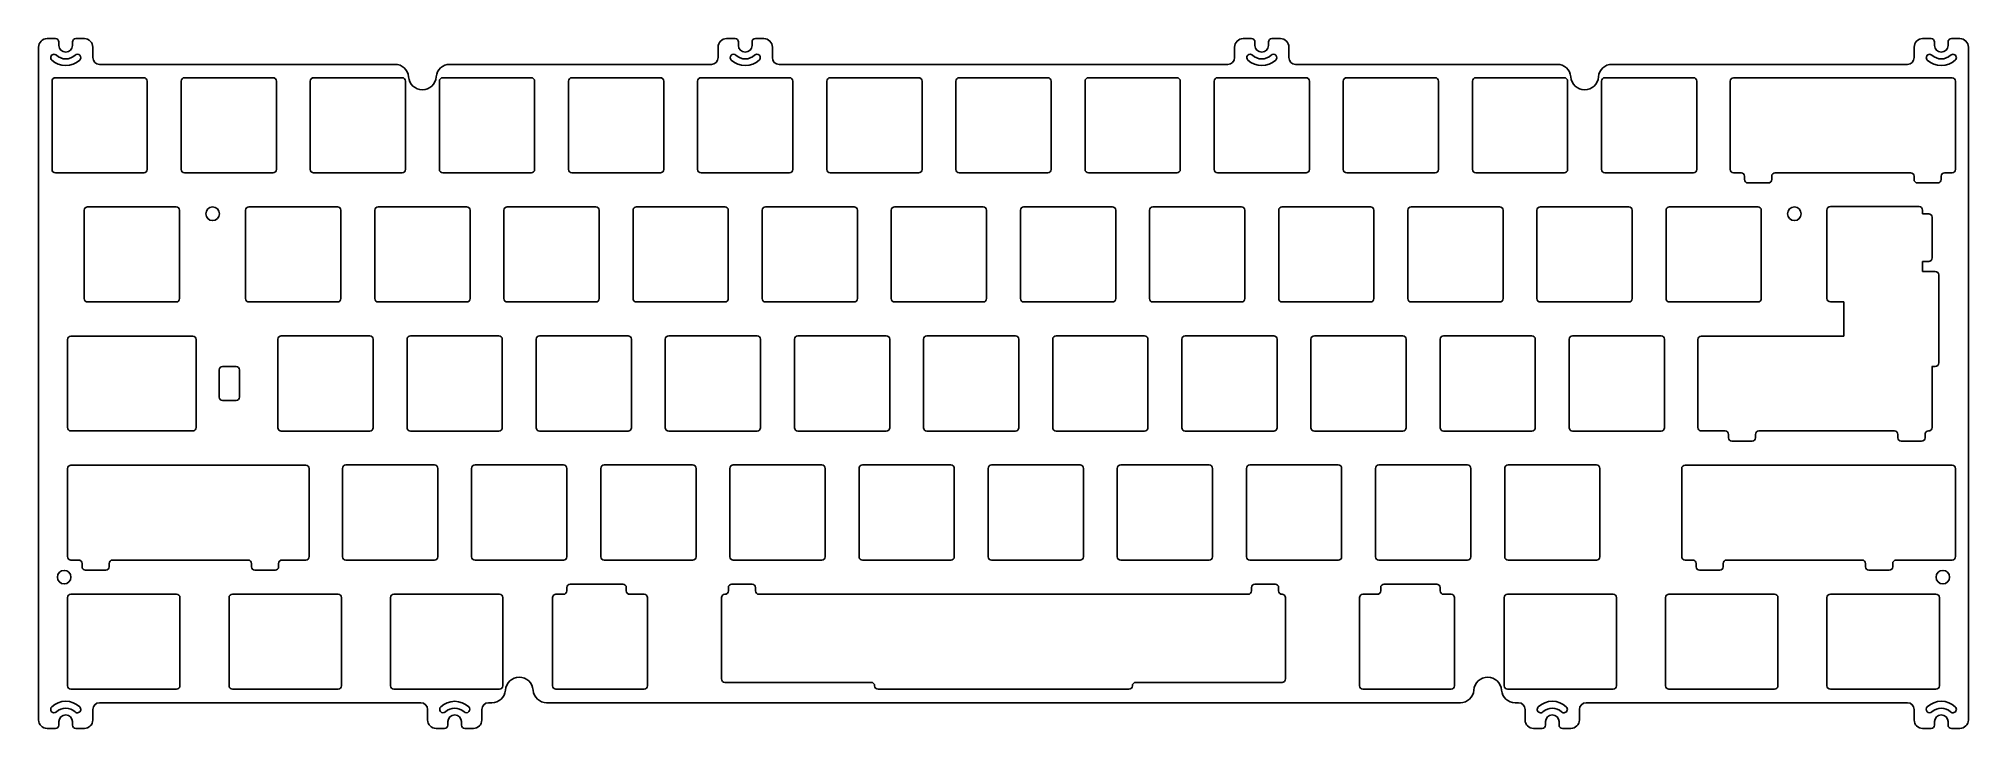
# Model space of a CAD drawing. Header units: millimetres. Extents: x 15 to 299, y 8 to 109.
import ezdxf

# ---------------------------------------------------------------- set-up
doc = ezdxf.new("R2010")
doc.units = ezdxf.units.MM

msp = doc.modelspace()

# ---------------------------------------------------------------- linework, layer by layer
at = {"linetype": 'Continuous'}
for p, q in [((15.92, 109.39), (17.17, 109.39)), ((17.67, 108.39), (17.67, 108.89)), ((19.67, 108.39), (19.67, 108.89)), ((20.17, 109.39), (21.42, 109.39)), ((116.17, 109.39), (117.42, 109.39)), ((117.92, 108.39), (117.92, 108.89)), ((119.92, 108.39), (119.92, 108.89)), ((120.42, 109.39), (121.67, 109.39)), ((193.62, 109.39), (192.37, 109.39)), ((194.12, 108.39), (194.12, 108.89)), ((196.12, 108.39), (196.12, 108.89)), ((197.87, 109.39), (196.62, 109.39)), ((293.87, 109.39), (292.62, 109.39)), ((294.37, 108.39), (294.37, 108.89)), ((296.37, 108.39), (296.37, 108.89)), ((298.12, 109.39), (296.87, 109.39)), ((17.67, 8.59), (17.67, 8.09)), ((19.67, 8.59), (19.67, 8.09)), ((75.06, 8.59), (75.06, 8.09)), ((77.06, 8.59), (77.06, 8.09)), ((236.98, 8.59), (236.98, 8.09)), ((238.98, 8.59), (238.98, 8.09)), ((294.37, 8.59), (294.37, 8.09)), ((296.37, 8.59), (296.37, 8.09)), ((15.92, 7.59), (17.17, 7.59)), ((20.17, 7.59), (21.42, 7.59)), ((73.31, 7.59), (74.56, 7.59)), ((77.56, 7.59), (78.81, 7.59)), ((236.48, 7.59), (235.23, 7.59)), ((240.73, 7.59), (239.48, 7.59)), ((293.87, 7.59), (292.62, 7.59)), ((298.12, 7.59), (296.87, 7.59))]:
    msp.add_line(p, q, dxfattribs=at)
for p, q in [((14.67, 108.14), (14.67, 8.84)), ((22.67, 106.59), (22.67, 108.14)), ((67.26, 105.59), (23.67, 105.59)), ((113.92, 105.59), (75.34, 105.59)), ((114.92, 108.14), (114.92, 106.59)), ((122.92, 106.59), (122.92, 108.14)), ((123.92, 105.59), (190.12, 105.59)), ((191.12, 106.59), (191.12, 108.14)), ((199.12, 108.14), (199.12, 106.59)), ((200.12, 105.59), (238.71, 105.59)), ((246.79, 105.59), (290.37, 105.59)), ((291.37, 106.59), (291.37, 108.14)), ((299.37, 108.14), (299.37, 8.84)), ((37.42, 65.49), (19.45, 65.49)), ((18.95, 64.99), (18.95, 51.99)), ((37.92, 51.99), (37.92, 64.99)), ((41.32, 56.49), (41.32, 60.49)), ((41.82, 60.99), (43.82, 60.99)), ((44.32, 60.49), (44.32, 56.49)), ((43.82, 55.99), (41.82, 55.99)), ((19.45, 51.49), (37.42, 51.49)), ((18.95, 13.89), (18.95, 26.89)), ((19.45, 27.39), (35.03, 27.39)), ((35.53, 13.89), (35.53, 26.89)), ((42.77, 13.89), (42.77, 26.89)), ((43.27, 27.39), (58.85, 27.39)), ((59.35, 13.89), (59.35, 26.89)), ((66.58, 13.89), (66.58, 26.89)), ((67.08, 27.39), (82.66, 27.39)), ((83.16, 13.89), (83.16, 26.89)), ((230.88, 26.89), (230.88, 13.89)), ((246.97, 27.39), (231.38, 27.39)), ((247.47, 13.89), (247.47, 26.89)), ((254.7, 26.89), (254.7, 13.89)), ((270.78, 27.39), (255.2, 27.39)), ((271.28, 13.89), (271.28, 26.89)), ((278.51, 26.89), (278.51, 13.89)), ((294.59, 27.39), (279.01, 27.39)), ((295.09, 13.89), (295.09, 26.89)), ((35.03, 13.39), (19.45, 13.39)), ((23.67, 11.39), (71.06, 11.39)), ((58.85, 13.39), (43.27, 13.39)), ((82.66, 13.39), (67.08, 13.39)), ((81.06, 11.39), (81.55, 11.39)), ((89.62, 11.39), (89.92, 11.39)), ((89.92, 11.39), (224.12, 11.39)), ((224.12, 11.39), (224.42, 11.39)), ((231.38, 13.39), (246.97, 13.39)), ((232.5, 11.39), (232.98, 11.39)), ((242.98, 11.39), (290.37, 11.39)), ((255.2, 13.39), (270.78, 13.39)), ((279.01, 13.39), (294.59, 13.39)), ((22.67, 10.39), (22.67, 8.84)), ((72.06, 8.84), (72.06, 10.39)), ((80.06, 10.39), (80.06, 8.84)), ((233.98, 10.39), (233.98, 8.84)), ((241.98, 8.84), (241.98, 10.39)), ((291.37, 10.39), (291.37, 8.84))]:
    msp.add_line(p, q)
at = {"color": 51, "true_color": 0xf7f281}
for p, q in [((278.51, 71.04), (278.51, 84.09)), ((279.01, 84.59), (292.11, 84.59)), ((292.61, 84.09), (292.61, 83.52)), ((293.51, 83.52), (292.61, 83.52)), ((294.01, 77.02), (294.01, 83.02)), ((293.51, 76.52), (292.61, 76.52)), ((292.61, 76.52), (292.61, 75.02)), ((292.61, 75.02), (294.49, 75.02)), ((294.99, 74.52), (294.99, 61.52)), ((280.99, 70.54), (279.01, 70.54)), ((280.99, 65.49), (280.99, 70.54)), ((259.96, 65.49), (280.99, 65.49)), ((259.46, 51.99), (259.46, 64.99)), ((294.49, 61.02), (293.97, 61.02)), ((294.01, 61.02), (294.01, 51.99)), ((263.47, 51.49), (259.96, 51.49)), ((288.47, 51.49), (268.47, 51.49)), ((293.47, 51.49), (293.51, 51.49)), ((263.97, 50.49), (263.97, 50.99)), ((267.47, 49.99), (264.47, 49.99)), ((267.97, 50.99), (267.97, 50.49)), ((288.97, 50.49), (288.97, 50.99)), ((292.47, 49.99), (289.47, 49.99)), ((292.97, 50.99), (292.97, 50.49)), ((257.08, 45.94), (257.08, 32.94)), ((296.97, 46.44), (257.58, 46.44)), ((297.47, 32.94), (297.47, 45.94)), ((258.7, 32.44), (257.58, 32.44)), ((259.2, 31.44), (259.2, 31.94)), ((263.2, 31.94), (263.2, 31.44)), ((263.7, 32.44), (283.7, 32.44)), ((284.2, 31.44), (284.2, 31.94)), ((288.2, 31.94), (288.2, 31.44)), ((296.97, 32.44), (288.7, 32.44)), ((262.7, 30.94), (259.7, 30.94)), ((287.7, 30.94), (284.7, 30.94))]:
    msp.add_line(p, q, dxfattribs=at)
for points in [[(17.3, 106.94, 0.398666), (20.05, 106.94, -1), (20.74, 106.22, -0.398666), (16.61, 106.22, -1)], [(120.3, 106.94, -0.398666), (117.55, 106.94, 1), (116.86, 106.22, 0.398666), (120.99, 106.22, 1)], [(193.75, 106.94, 0.398666), (196.5, 106.94, -1), (197.19, 106.22, -0.398666), (193.06, 106.22, -1)], [(296.75, 106.94, -0.398666), (294, 106.94, 1), (293.31, 106.22, 0.398666), (297.44, 106.22, 1)], [(17.15, 89.57), (30.2, 89.57, 0.414214), (30.7, 90.07), (30.7, 103.12, 0.414214), (30.2, 103.62), (17.15, 103.62, 0.414214), (16.65, 103.12), (16.65, 90.07, 0.414214)], [(36.2, 89.57), (49.25, 89.57, 0.414214), (49.75, 90.07), (49.75, 103.12, 0.414214), (49.25, 103.62), (36.2, 103.62, 0.414214), (35.7, 103.12), (35.7, 90.07, 0.414214)], [(55.25, 89.57), (68.3, 89.57, 0.414214), (68.8, 90.07), (68.8, 103.12, 0.414214), (68.3, 103.62), (55.25, 103.62, 0.414214), (54.75, 103.12), (54.75, 90.07, 0.414214)], [(74.3, 89.57), (87.35, 89.57, 0.414214), (87.85, 90.07), (87.85, 103.12, 0.414214), (87.35, 103.62), (74.3, 103.62, 0.414214), (73.8, 103.12), (73.8, 90.07, 0.414214)], [(93.35, 89.57), (106.4, 89.57, 0.414214), (106.9, 90.07), (106.9, 103.12, 0.414214), (106.4, 103.62), (93.35, 103.62, 0.414214), (92.85, 103.12), (92.85, 90.07, 0.414214)], [(112.4, 89.57), (125.45, 89.57, 0.414214), (125.95, 90.07), (125.95, 103.12, 0.414214), (125.45, 103.62), (112.4, 103.62, 0.414214), (111.9, 103.12), (111.9, 90.07, 0.414214)], [(131.45, 89.57), (144.5, 89.57, 0.414214), (145, 90.07), (145, 103.12, 0.414214), (144.5, 103.62), (131.45, 103.62, 0.414214), (130.95, 103.12), (130.95, 90.07, 0.414214)], [(150.5, 89.57), (163.55, 89.57, 0.414214), (164.05, 90.07), (164.05, 103.12, 0.414214), (163.55, 103.62), (150.5, 103.62, 0.414214), (150, 103.12), (150, 90.07, 0.414214)], [(169.55, 89.57), (182.6, 89.57, 0.414214), (183.1, 90.07), (183.1, 103.12, 0.414214), (182.6, 103.62), (169.55, 103.62, 0.414214), (169.05, 103.12), (169.05, 90.07, 0.414214)], [(188.6, 89.57), (201.65, 89.57, 0.414214), (202.15, 90.07), (202.15, 103.12, 0.414214), (201.65, 103.62), (188.6, 103.62, 0.414214), (188.1, 103.12), (188.1, 90.07, 0.414214)], [(207.65, 89.57), (220.7, 89.57, 0.414214), (221.2, 90.07), (221.2, 103.12, 0.414214), (220.7, 103.62), (207.65, 103.62, 0.414214), (207.15, 103.12), (207.15, 90.07, 0.414214)], [(226.7, 89.57), (239.75, 89.57, 0.414214), (240.25, 90.07), (240.25, 103.12, 0.414214), (239.75, 103.62), (226.7, 103.62, 0.414214), (226.2, 103.12), (226.2, 90.07, 0.414214)], [(245.75, 89.57), (258.8, 89.57, 0.414214), (259.3, 90.07), (259.3, 103.12, 0.414214), (258.8, 103.62), (245.75, 103.62, 0.414214), (245.25, 103.12), (245.25, 90.07, 0.414214)], [(21.91, 70.52), (34.96, 70.52, 0.414214), (35.46, 71.02), (35.46, 84.07, 0.414214), (34.96, 84.57), (21.91, 84.57, 0.414214), (21.41, 84.07), (21.41, 71.02, 0.414214)], [(45.72, 70.52), (58.77, 70.52, 0.414214), (59.27, 71.02), (59.27, 84.07, 0.414214), (58.77, 84.57), (45.72, 84.57, 0.414214), (45.22, 84.07), (45.22, 71.02, 0.414214)], [(64.77, 70.52), (77.82, 70.52, 0.414214), (78.32, 71.02), (78.32, 84.07, 0.414214), (77.82, 84.57), (64.77, 84.57, 0.414214), (64.27, 84.07), (64.27, 71.02, 0.414214)], [(83.82, 70.52), (96.87, 70.52, 0.414214), (97.37, 71.02), (97.37, 84.07, 0.414214), (96.87, 84.57), (83.82, 84.57, 0.414214), (83.32, 84.07), (83.32, 71.02, 0.414214)], [(102.87, 70.52), (115.92, 70.52, 0.414214), (116.42, 71.02), (116.42, 84.07, 0.414214), (115.92, 84.57), (102.87, 84.57, 0.414214), (102.37, 84.07), (102.37, 71.02, 0.414214)], [(121.92, 70.52), (134.97, 70.52, 0.414214), (135.47, 71.02), (135.47, 84.07, 0.414214), (134.97, 84.57), (121.92, 84.57, 0.414214), (121.42, 84.07), (121.42, 71.02, 0.414214)], [(140.97, 70.52), (154.02, 70.52, 0.414214), (154.52, 71.02), (154.52, 84.07, 0.414214), (154.02, 84.57), (140.97, 84.57, 0.414214), (140.47, 84.07), (140.47, 71.02, 0.414214)], [(160.02, 70.52), (173.07, 70.52, 0.414214), (173.57, 71.02), (173.57, 84.07, 0.414214), (173.07, 84.57), (160.02, 84.57, 0.414214), (159.52, 84.07), (159.52, 71.02, 0.414214)], [(179.07, 70.52), (192.12, 70.52, 0.414214), (192.62, 71.02), (192.62, 84.07, 0.414214), (192.12, 84.57), (179.07, 84.57, 0.414214), (178.57, 84.07), (178.57, 71.02, 0.414214)], [(198.12, 70.52), (211.17, 70.52, 0.414214), (211.67, 71.02), (211.67, 84.07, 0.414214), (211.17, 84.57), (198.12, 84.57, 0.414214), (197.62, 84.07), (197.62, 71.02, 0.414214)], [(217.17, 70.52), (230.22, 70.52, 0.414214), (230.72, 71.02), (230.72, 84.07, 0.414214), (230.22, 84.57), (217.17, 84.57, 0.414214), (216.67, 84.07), (216.67, 71.02, 0.414214)], [(236.22, 70.52), (249.27, 70.52, 0.414214), (249.77, 71.02), (249.77, 84.07, 0.414214), (249.27, 84.57), (236.22, 84.57, 0.414214), (235.72, 84.07), (235.72, 71.02, 0.414214)], [(255.27, 70.52), (268.32, 70.52, 0.414214), (268.82, 71.02), (268.82, 84.07, 0.414214), (268.32, 84.57), (255.27, 84.57, 0.414214), (254.77, 84.07), (254.77, 71.02, 0.414214)], [(50.48, 51.47), (63.53, 51.47, 0.414214), (64.03, 51.97), (64.03, 65.02, 0.414214), (63.53, 65.52), (50.48, 65.52, 0.414214), (49.98, 65.02), (49.98, 51.97, 0.414214)], [(69.53, 51.47), (82.58, 51.47, 0.414214), (83.08, 51.97), (83.08, 65.02, 0.414214), (82.58, 65.52), (69.53, 65.52, 0.414214), (69.03, 65.02), (69.03, 51.97, 0.414214)], [(88.58, 51.47), (101.63, 51.47, 0.414214), (102.13, 51.97), (102.13, 65.02, 0.414214), (101.63, 65.52), (88.58, 65.52, 0.414214), (88.08, 65.02), (88.08, 51.97, 0.414214)], [(107.63, 51.47), (120.68, 51.47, 0.414214), (121.18, 51.97), (121.18, 65.02, 0.414214), (120.68, 65.52), (107.63, 65.52, 0.414214), (107.13, 65.02), (107.13, 51.97, 0.414214)], [(126.68, 51.47), (139.73, 51.47, 0.414214), (140.23, 51.97), (140.23, 65.02, 0.414214), (139.73, 65.52), (126.68, 65.52, 0.414214), (126.18, 65.02), (126.18, 51.97, 0.414214)], [(145.73, 51.47), (158.78, 51.47, 0.414214), (159.28, 51.97), (159.28, 65.02, 0.414214), (158.78, 65.52), (145.73, 65.52, 0.414214), (145.23, 65.02), (145.23, 51.97, 0.414214)], [(164.78, 51.47), (177.83, 51.47, 0.414214), (178.33, 51.97), (178.33, 65.02, 0.414214), (177.83, 65.52), (164.78, 65.52, 0.414214), (164.28, 65.02), (164.28, 51.97, 0.414214)], [(183.83, 51.47), (196.88, 51.47, 0.414214), (197.38, 51.97), (197.38, 65.02, 0.414214), (196.88, 65.52), (183.83, 65.52, 0.414214), (183.33, 65.02), (183.33, 51.97, 0.414214)], [(202.88, 51.47), (215.93, 51.47, 0.414214), (216.43, 51.97), (216.43, 65.02, 0.414214), (215.93, 65.52), (202.88, 65.52, 0.414214), (202.38, 65.02), (202.38, 51.97, 0.414214)], [(221.93, 51.47), (234.98, 51.47, 0.414214), (235.48, 51.97), (235.48, 65.02, 0.414214), (234.98, 65.52), (221.93, 65.52, 0.414214), (221.43, 65.02), (221.43, 51.97, 0.414214)], [(240.98, 51.47), (254.03, 51.47, 0.414214), (254.53, 51.97), (254.53, 65.02, 0.414214), (254.03, 65.52), (240.98, 65.52, 0.414214), (240.48, 65.02), (240.48, 51.97, 0.414214)], [(60.01, 32.42), (73.06, 32.42, 0.414214), (73.56, 32.92), (73.56, 45.97, 0.414214), (73.06, 46.47), (60.01, 46.47, 0.414214), (59.51, 45.97), (59.51, 32.92, 0.414214)], [(79.06, 32.42), (92.11, 32.42, 0.414214), (92.61, 32.92), (92.61, 45.97, 0.414214), (92.11, 46.47), (79.06, 46.47, 0.414214), (78.56, 45.97), (78.56, 32.92, 0.414214)], [(98.11, 32.42), (111.16, 32.42, 0.414214), (111.66, 32.92), (111.66, 45.97, 0.414214), (111.16, 46.47), (98.11, 46.47, 0.414214), (97.61, 45.97), (97.61, 32.92, 0.414214)], [(117.16, 32.42), (130.21, 32.42, 0.414214), (130.71, 32.92), (130.71, 45.97, 0.414214), (130.21, 46.47), (117.16, 46.47, 0.414214), (116.66, 45.97), (116.66, 32.92, 0.414214)], [(136.21, 32.42), (149.26, 32.42, 0.414214), (149.76, 32.92), (149.76, 45.97, 0.414214), (149.26, 46.47), (136.21, 46.47, 0.414214), (135.71, 45.97), (135.71, 32.92, 0.414214)], [(155.26, 32.42), (168.31, 32.42, 0.414214), (168.81, 32.92), (168.81, 45.97, 0.414214), (168.31, 46.47), (155.26, 46.47, 0.414214), (154.76, 45.97), (154.76, 32.92, 0.414214)], [(174.31, 32.42), (187.36, 32.42, 0.414214), (187.86, 32.92), (187.86, 45.97, 0.414214), (187.36, 46.47), (174.31, 46.47, 0.414214), (173.81, 45.97), (173.81, 32.92, 0.414214)], [(193.36, 32.42), (206.41, 32.42, 0.414214), (206.91, 32.92), (206.91, 45.97, 0.414214), (206.41, 46.47), (193.36, 46.47, 0.414214), (192.86, 45.97), (192.86, 32.92, 0.414214)], [(212.41, 32.42), (225.46, 32.42, 0.414214), (225.96, 32.92), (225.96, 45.97, 0.414214), (225.46, 46.47), (212.41, 46.47, 0.414214), (211.91, 45.97), (211.91, 32.92, 0.414214)], [(231.46, 32.42), (244.51, 32.42, 0.414214), (245.01, 32.92), (245.01, 45.97, 0.414214), (244.51, 46.47), (231.46, 46.47, 0.414214), (230.96, 45.97), (230.96, 32.92, 0.414214)], [(17.3, 10.04, -0.398666), (20.05, 10.04, 1), (20.74, 10.77, 0.398666), (16.61, 10.77, 1)], [(77.44, 10.04, 0.398666), (74.68, 10.04, -1), (74, 10.77, -0.398666), (78.12, 10.77, -1)], [(236.61, 10.04, -0.398666), (239.36, 10.04, 1), (240.05, 10.77, 0.398666), (235.92, 10.77, 1)], [(296.75, 10.04, 0.398666), (294, 10.04, -1), (293.31, 10.77, -0.398666), (297.44, 10.77, -1)]]:
    msp.add_lwpolyline(points, format="xyb", close=True)
for points in [[(295.85, 89.59, 0.414214), (295.35, 89.09), (295.35, 88.59, -0.414214), (294.85, 88.09), (291.85, 88.09, -0.414214), (291.35, 88.59), (291.35, 89.09, 0.414214), (290.85, 89.59), (270.85, 89.59, 0.414214), (270.35, 89.09), (270.35, 88.59, -0.414214), (269.85, 88.09), (266.85, 88.09, -0.414214), (266.35, 88.59), (266.35, 89.09, 0.414214), (265.85, 89.59), (264.72, 89.59, -0.414214), (264.22, 90.09), (264.22, 103.09, -0.414214), (264.72, 103.59), (296.97, 103.59, -0.414214), (297.47, 103.09), (297.47, 90.09, -0.414214), (296.97, 89.59)], [(54.58, 45.94), (54.58, 32.94, -0.414214), (54.08, 32.44), (50.58, 32.44, 0.414214), (50.08, 31.94), (50.08, 31.44, -0.414214), (49.58, 30.94), (46.58, 30.94, -0.414214), (46.08, 31.44), (46.08, 31.94, 0.414214), (45.58, 32.44), (25.58, 32.44, 0.414214), (25.08, 31.94), (25.08, 31.44, -0.414214), (24.58, 30.94), (21.58, 30.94, -0.414214), (21.08, 31.44), (21.08, 31.94, 0.414214), (20.58, 32.44), (19.45, 32.44, -0.414214), (18.95, 32.94), (18.95, 45.94, -0.414214), (19.45, 46.44), (54.08, 46.44, -0.414214)], [(101.37, 28.39), (101.37, 27.89, 0.414214), (101.87, 27.39), (104, 27.39, -0.414214), (104.5, 26.89), (104.5, 13.89, -0.414214), (104, 13.39), (91, 13.39, -0.414214), (90.5, 13.89), (90.5, 26.89, -0.414214), (91, 27.39), (92.11, 27.39, 0.414214), (92.61, 27.89), (92.61, 28.39, -0.414214), (93.11, 28.89), (100.87, 28.89, -0.414214)], [(175.53, 13.39), (138.51, 13.39, -0.414214), (138.01, 13.89, 0.414214), (137.51, 14.39), (115.93, 14.39, -0.414214), (115.43, 14.89), (115.43, 26.89, -0.414214), (115.93, 27.39, 0.414214), (116.43, 27.89), (116.43, 28.39, -0.414214), (116.93, 28.89), (119.93, 28.89, -0.414214), (120.43, 28.39), (120.43, 27.89, 0.414214), (120.93, 27.39), (193.11, 27.39, 0.414214), (193.61, 27.89), (193.61, 28.39, -0.414214), (194.11, 28.89), (197.11, 28.89, -0.414214), (197.61, 28.39), (197.61, 27.89, 0.414214), (198.11, 27.39, -0.414214), (198.61, 26.89), (198.61, 14.89, -0.414214), (198.11, 14.39), (176.53, 14.39, 0.414214), (176.03, 13.89, -0.414214)], [(221.43, 27.89, 0.414214), (221.93, 27.39), (223.05, 27.39, -0.414214), (223.55, 26.89), (223.55, 13.89, -0.414214), (223.05, 13.39), (210.05, 13.39, -0.414214), (209.55, 13.89), (209.55, 26.89, -0.414214), (210.05, 27.39), (212.17, 27.39, 0.414214), (212.67, 27.89), (212.67, 28.39, -0.414214), (213.17, 28.89), (220.93, 28.89, -0.414214), (221.43, 28.39)]]:
    msp.add_lwpolyline(points, format="xyb", close=True, dxfattribs=at)
for centre in [(40.34, 83.54), (273.7, 83.54), (18.45, 29.92), (295.6, 29.92)]:
    msp.add_circle(centre, 1)
at = {"linetype": 'Continuous'}
for centre, radius, start, end in [((15.92, 108.14), 1.25, 90, 180), ((17.17, 108.89), 0.5, 0, 90), ((20.17, 108.89), 0.5, 90, 180), ((21.42, 108.14), 1.25, 0, 90), ((116.17, 108.14), 1.25, 90, 180), ((117.42, 108.89), 0.5, 0, 90), ((120.42, 108.89), 0.5, 90, 180), ((121.67, 108.14), 1.25, 0, 90), ((192.37, 108.14), 1.25, 90, 180), ((193.62, 108.89), 0.5, 0, 90), ((196.62, 108.89), 0.5, 90, 180), ((197.87, 108.14), 1.25, 0, 90), ((292.62, 108.14), 1.25, 90, 180), ((293.87, 108.89), 0.5, 0, 90), ((296.87, 108.89), 0.5, 90, 180), ((298.12, 108.14), 1.25, 0, 90), ((15.92, 8.84), 1.25, 180, 270), ((21.42, 8.84), 1.25, 270, 0), ((73.31, 8.84), 1.25, 180, 270), ((78.81, 8.84), 1.25, 270, 0), ((235.23, 8.84), 1.25, 180, 270), ((240.73, 8.84), 1.25, 270, 0), ((292.62, 8.84), 1.25, 180, 270), ((298.12, 8.84), 1.25, 270, 0), ((17.17, 8.09), 0.5, 270, 0), ((20.17, 8.09), 0.5, 180, 270), ((74.56, 8.09), 0.5, 270, 0), ((77.56, 8.09), 0.5, 180, 270), ((236.48, 8.09), 0.5, 270, 0), ((239.48, 8.09), 0.5, 180, 270), ((293.87, 8.09), 0.5, 270, 0), ((296.87, 8.09), 0.5, 180, 270)]:
    msp.add_arc(centre, radius, start, end, dxfattribs=at)
for centre, radius, start, end in [((18.67, 108.39), 1, 180, 0), ((118.92, 108.39), 1, 180, 0), ((195.12, 108.39), 1, 180, 0), ((295.37, 108.39), 1, 180, 0), ((23.67, 106.59), 1, 180, 270), ((67.26, 103.59), 2, 4.248, 90), ((75.34, 103.59), 2, 90, 175.752), ((113.92, 106.59), 1, 270, 0), ((123.92, 106.59), 1, 180, 270), ((190.12, 106.59), 1, 270, 0), ((200.12, 106.59), 1, 180, 270), ((238.71, 103.59), 2, 4.248, 90), ((246.79, 103.59), 2, 90, 175.752), ((290.37, 106.59), 1, 270, 0), ((71.3, 103.89), 2.05, 184.248, 355.752), ((242.75, 103.89), 2.05, 184.248, 355.752), ((19.45, 64.99), 0.5, 90, 180), ((37.42, 64.99), 0.5, 0, 90), ((41.82, 60.49), 0.5, 90, 180), ((43.82, 60.49), 0.5, 0, 90), ((41.82, 56.49), 0.5, 180, 270), ((43.82, 56.49), 0.5, 270, 0), ((19.45, 51.99), 0.5, 180, 270), ((37.42, 51.99), 0.5, 270, 360), ((19.45, 26.89), 0.5, 90, 180), ((35.03, 26.89), 0.5, 360, 90), ((43.27, 26.89), 0.5, 90, 180), ((58.85, 26.89), 0.5, 0, 90), ((67.08, 26.89), 0.5, 90, 180), ((82.66, 26.89), 0.5, 0, 90), ((231.38, 26.89), 0.5, 90, 180), ((246.97, 26.89), 0.5, 0, 90), ((255.2, 26.89), 0.5, 90, 180), ((270.78, 26.89), 0.5, 0, 90), ((279.01, 26.89), 0.5, 90, 180), ((294.59, 26.89), 0.5, 0, 90), ((85.58, 13.09), 2.05, 4.248, 175.752), ((228.46, 13.09), 2.05, 4.248, 175.752), ((19.45, 13.89), 0.5, 180, 270), ((23.67, 10.39), 1, 90, 180), ((35.03, 13.89), 0.5, 270, 0), ((43.27, 13.89), 0.5, 180, 270), ((58.85, 13.89), 0.5, 270, 0), ((67.08, 13.89), 0.5, 180, 270), ((71.06, 10.39), 1, 360, 90), ((81.06, 10.39), 1, 90, 180), ((81.55, 13.39), 2, 270, 355.752), ((82.66, 13.89), 0.5, 270, 0), ((89.62, 13.39), 2, 184.248, 270), ((224.42, 13.39), 2, 270, 355.752), ((232.5, 13.39), 2, 184.248, 270), ((231.38, 13.89), 0.5, 180, 270), ((232.98, 10.39), 1, 0, 90), ((242.98, 10.39), 1, 90, 180), ((246.97, 13.89), 0.5, 270, 360), ((255.2, 13.89), 0.5, 180, 270), ((270.78, 13.89), 0.5, 270, 360), ((279.01, 13.89), 0.5, 180, 270), ((290.37, 10.39), 1, 360, 90), ((294.59, 13.89), 0.5, 270, 360), ((18.67, 8.59), 1, 0, 180), ((76.06, 8.59), 1, 0, 180), ((237.98, 8.59), 1, 0, 180), ((295.37, 8.59), 1, 0, 180)]:
    msp.add_arc(centre, radius, start, end)
at = {"color": 51, "true_color": 0xf7f281}
for centre, start, end in [((279.01, 84.09), 90, 180), ((292.11, 84.09), 0, 90), ((293.51, 83.02), 0, 90.0158), ((293.51, 77.02), 270.0158, 0), ((294.49, 74.52), 360, 90), ((279.01, 71.04), 180, 270), ((259.96, 64.99), 90, 180), ((294.49, 61.52), 270, 360), ((259.96, 51.99), 180, 270), ((263.47, 50.99), 360, 90), ((268.47, 50.99), 90, 180), ((288.47, 50.99), 360, 90), ((293.47, 50.99), 90, 180), ((293.51, 51.99), 270, 360), ((264.47, 50.49), 180, 270), ((267.47, 50.49), 270, 0), ((289.47, 50.49), 180, 270), ((292.47, 50.49), 270, 0), ((257.58, 45.94), 90, 180), ((296.97, 45.94), 0, 90), ((257.58, 32.94), 180, 270), ((258.7, 31.94), 0, 90), ((259.7, 31.44), 180, 270), ((262.7, 31.44), 270, 0), ((263.7, 31.94), 90, 180), ((283.7, 31.94), 0, 90), ((284.7, 31.44), 180, 270), ((287.7, 31.44), 270, 0), ((288.7, 31.94), 90, 180), ((296.97, 32.94), 270, 0)]:
    msp.add_arc(centre, 0.5, start, end, dxfattribs=at)

doc.saveas('drawing.dxf')
